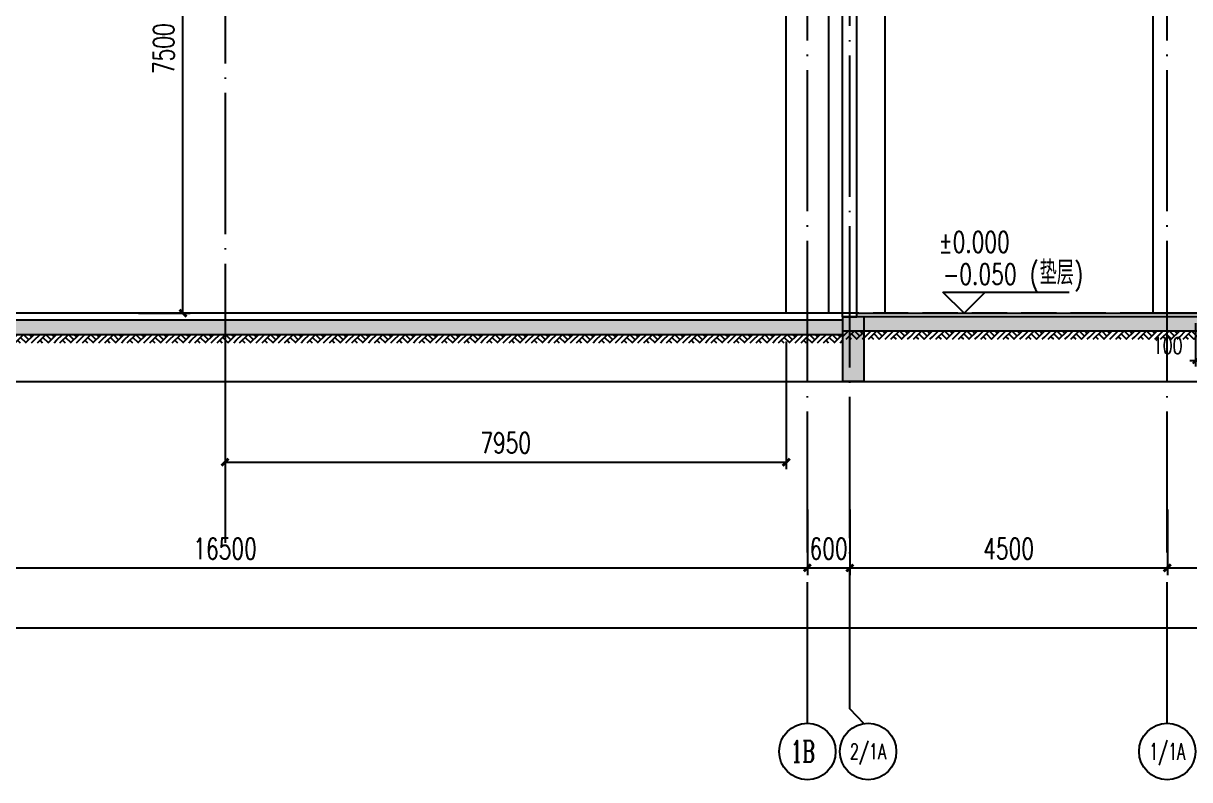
# Model space of a CAD drawing. Extents: x -1899985 to -450366, y 556196 to 2151267.
# Drawn here: x -1681219 to -1664694, y 561644 to 572368 of the extents above; entities that cross this region are included whole.
import ezdxf
from ezdxf.enums import TextEntityAlignment as Align

# ---------------------------------------------------------------- set-up
doc = ezdxf.new("R2010")
doc.units = 0
doc.header["$LTSCALE"] = 1000
doc.header["$MEASUREMENT"] = 0
doc.linetypes.add('__DASH', pattern=[0.35, 0.25, -0.1])
doc.linetypes.add('DOTE', pattern=[2.42, 2, -0.2, 0.02, -0.2])
doc.layers.get('Defpoints').update_dxf_attribs({"color": 210})
for name, color, linetype in [('A-AXIS-D', 1, 'Continuous'), ('A-AXIS-DOTE', 14, 'DOTE'), ('A-AXIS-SYMB', 3, 'Continuous'), ('A-HATCH-1', 252, 'Continuous'), ('A-LIN-V', 9, 'Continuous'), ('A-SFCE', 30, 'Continuous'), ('AS-COLN', 6, 'Continuous'), ('AS-WALL', 40, 'Continuous'), ('COLUMN', 9, 'Continuous'), ('DIM_ELEV', 3, 'Continuous'), ('PUB_HATCH', 8, 'Continuous'), ('PUB_TEXT', 7, 'Continuous'), ('建-尺寸', 3, 'Continuous')]:
    doc.layers.add(name, color=color, linetype=linetype)
doc.styles.add('_TCH_AXIS', font='COMPLEX', dxfattribs={"bigfont": 'GBCBIG'})
doc.styles.add('_TCH_DIM', font='SIMPLEX', dxfattribs={"bigfont": 'GBCBIG'})
doc.styles.add('_TCH_DIM_T3', font='SIMPLEX', dxfattribs={"width": 0.705882, "bigfont": 'GBCBIG'})
doc.styles.add('A-DIM_T3', font='SIMPLEX', dxfattribs={"width": 0.705882, "bigfont": 'GBCBIG'})
doc.dimstyles.new('_TCH_ARCH&&100', dxfattribs={"dimtxt": 297.5, "dimasz": 100, "dimexe": 100, "dimexo": 100, "dimgap": 126.25, "dimtad": 1, "dimdec": 0, "dimzin": 0, "dimdsep": 46, "dimtxsty": '_TCH_DIM_T3', "dimblk": 'ARCHTICK', "dimcen": 0.09, "dimclrt": 7, "dimazin": 2, "dimtfac": 1, "dimtdec": 0, "dimtix": 1, "dimtmove": 2, "dimatfit": 3, "dimfxl": 0, "dimtolj": 1, "dimtzin": 0, "dimarcsym": 0})
doc.dimstyles.new('A-DIM&&100', dxfattribs={"dimtxt": 297.5, "dimasz": 100, "dimexe": 100, "dimexo": 100, "dimgap": 126.25, "dimtad": 1, "dimdec": 0, "dimzin": 0, "dimdsep": 46, "dimtxsty": 'A-DIM_T3', "dimblk": 'ARCHTICK', "dimcen": 0.09, "dimclrt": 7, "dimazin": 2, "dimtfac": 1, "dimtdec": 0, "dimtix": 1, "dimtmove": 2, "dimatfit": 3, "dimfxl": 0, "dimtolj": 1, "dimtzin": 0, "dimarcsym": 0})
doc.dimstyles.new('A-DIM&&79', dxfattribs={"dimtxt": 233.773377, "dimasz": 78.579286, "dimexe": 78.579286, "dimexo": 78.579286, "dimgap": 99.206349, "dimtad": 1, "dimdec": 0, "dimzin": 0, "dimdsep": 46, "dimtxsty": 'A-DIM_T3', "dimblk": 'ARCHTICK', "dimcen": 0.09, "dimclrt": 7, "dimazin": 2, "dimtfac": 1, "dimtdec": 0, "dimtix": 1, "dimtmove": 2, "dimatfit": 3, "dimfxl": 0, "dimtolj": 1, "dimtzin": 0, "dimarcsym": 0})

# ---------------------------------------------------------------- blocks, each defined once
blk = doc.blocks.new('_ArchTick')
at = {"color": 0, "linetype": 'ByBlock', "const_width": 0.4}
blk.add_lwpolyline([(-0.5, -0.5), (0.5, 0.5)], dxfattribs=at)
blk = doc.blocks.new('*D504')
at = {"layer": 'Defpoints', "color": 0}
for p in [(-1636625, 568230), (-1636525, 568230), (-1636525, 567617)]:
    blk.add_point(p, dxfattribs=at)
at = {"layer": '建-尺寸', "color": 0, "lineweight": -2}
for p, q in [((-1636625, 568151), (-1636625, 567539)), ((-1636525, 568151), (-1636525, 567539)), ((-1636625, 567617), (-1636704, 567617)), ((-1636625, 567617), (-1636525, 567617)), ((-1636525, 567617), (-1636446, 567617))]:
    blk.add_line(p, q, dxfattribs=at)
at = {"layer": '建-尺寸', "color": 0, "lineweight": -2, "xscale": 78.57928649080975, "yscale": 78.57928649080975, "zscale": 78.57928649080975}
blk.add_blockref('_ArchTick', (-1636625, 567617), dxfattribs=at)
at = {"layer": '建-尺寸', "color": 0, "lineweight": -2, "xscale": 78.57928649080975, "yscale": 78.57928649080975, "zscale": 78.57928649080975, "rotation": 180}
blk.add_blockref('_ArchTick', (-1636525, 567617), dxfattribs=at)
at = {"layer": '建-尺寸', "color": 7, "insert": (-1637020, 567833), "char_height": 233.8, "attachment_point": 5, "style": 'A-DIM_T3'}
blk.add_mtext('\\A1;100', dxfattribs=at)
blk = doc.blocks.new('G$C845E5159')
at = {"layer": 'COLUMN'}
blk.add_lwpolyline([(16800, 700), (16800, -11000), (16200, -11000), (16200, 700), (16800, 700)], dxfattribs=at)
blk = doc.blocks.new('*D492')
at = {"layer": 'Defpoints', "color": 0}
for p in [(-1570355, 567332), (-1562405, 567332), (-1562405, 565520)]:
    blk.add_point(p, dxfattribs=at)
at = {"layer": '建-尺寸', "color": 0, "lineweight": -2}
for p, q in [((-1570355, 567232), (-1570355, 565420)), ((-1562405, 567232), (-1562405, 565420)), ((-1570355, 565520), (-1562405, 565520))]:
    blk.add_line(p, q, dxfattribs=at)
at = {"layer": '建-尺寸', "color": 0, "lineweight": -2, "xscale": 100, "yscale": 100, "zscale": 100, "rotation": 180}
blk.add_blockref('_ArchTick', (-1570355, 565520), dxfattribs=at)
at = {"layer": '建-尺寸', "color": 0, "lineweight": -2, "xscale": 100, "yscale": 100, "zscale": 100}
blk.add_blockref('_ArchTick', (-1562405, 565520), dxfattribs=at)
at = {"layer": '建-尺寸', "color": 7, "insert": (-1566380, 565795), "char_height": 297.5, "attachment_point": 5, "style": 'A-DIM_T3'}
blk.add_mtext('\\A1;7950', dxfattribs=at)
blk = doc.blocks.new('*D493')
at = {"layer": 'A-LIN-V', "color": 0, "lineweight": -2}
for p, q in [((-1571581, 575133), (-1570852, 575133)), ((-1570952, 567632), (-1570952, 575133)), ((-1571581, 567632), (-1570852, 567632))]:
    blk.add_line(p, q, dxfattribs=at)
at = {"layer": 'Defpoints', "color": 0}
for p in [(-1571681, 575133), (-1570952, 575133), (-1571681, 567632)]:
    blk.add_point(p, dxfattribs=at)
at = {"layer": 'A-LIN-V', "color": 0, "lineweight": -2, "xscale": 100, "yscale": 100, "zscale": 100}
for p, rotation in [((-1570952, 575133), 90), ((-1570952, 567632), 270)]:
    blk.add_blockref('_ArchTick', p, dxfattribs=dict(at, rotation=rotation))
at = {"layer": 'A-LIN-V', "color": 7, "insert": (-1571227, 571383), "char_height": 297.5, "attachment_point": 5, "rotation": 90, "style": '_TCH_DIM_T3'}
blk.add_mtext('\\A1;7500', dxfattribs=at)
blk = doc.blocks.new('*D393')
at = {"layer": 'A-AXIS-D', "color": 0, "lineweight": -2}
for p, q in [((-1780210, 565475), (-1780210, 563696)), ((-1653710, 565475), (-1653710, 563696)), ((-1780210, 563796), (-1653710, 563796))]:
    blk.add_line(p, q, dxfattribs=at)
at = {"layer": 'Defpoints', "color": 0}
for p in [(-1780210, 565575), (-1653710, 565575), (-1653710, 563796)]:
    blk.add_point(p, dxfattribs=at)
at = {"layer": 'A-AXIS-D', "color": 0, "lineweight": -2, "xscale": 100, "yscale": 100, "zscale": 100, "rotation": 180}
blk.add_blockref('_ArchTick', (-1780210, 563796), dxfattribs=at)
at = {"layer": 'A-AXIS-D', "color": 0, "lineweight": -2, "xscale": 100, "yscale": 100, "zscale": 100}
blk.add_blockref('_ArchTick', (-1653710, 563796), dxfattribs=at)
at = {"layer": 'A-AXIS-D', "color": 7, "insert": (-1716960, 564071), "char_height": 297.5, "attachment_point": 5, "style": '_TCH_DIM_T3'}
blk.add_mtext('\\A1;126500', dxfattribs=at)
blk = doc.blocks.new('*D460')
at = {"layer": 'A-AXIS-D', "color": 0, "lineweight": -2}
for p, q in [((-1686610, 565475), (-1686610, 564546)), ((-1670110, 565475), (-1670110, 564546)), ((-1686610, 564646), (-1670110, 564646))]:
    blk.add_line(p, q, dxfattribs=at)
at = {"layer": 'Defpoints', "color": 0}
for p in [(-1686610, 565575), (-1670110, 565575), (-1670110, 564646)]:
    blk.add_point(p, dxfattribs=at)
at = {"layer": 'A-AXIS-D', "color": 0, "lineweight": -2, "xscale": 100, "yscale": 100, "zscale": 100, "rotation": 180}
blk.add_blockref('_ArchTick', (-1686610, 564646), dxfattribs=at)
at = {"layer": 'A-AXIS-D', "color": 0, "lineweight": -2, "xscale": 100, "yscale": 100, "zscale": 100}
blk.add_blockref('_ArchTick', (-1670110, 564646), dxfattribs=at)
at = {"layer": 'A-AXIS-D', "color": 7, "insert": (-1678360, 564921), "char_height": 297.5, "attachment_point": 5, "style": '_TCH_DIM_T3'}
blk.add_mtext('\\A1;16500', dxfattribs=at)
blk = doc.blocks.new('*D461')
at = {"layer": 'A-AXIS-D', "color": 0, "lineweight": -2}
for p, q in [((-1670110, 565475), (-1670110, 564546)), ((-1669510, 565475), (-1669510, 564546)), ((-1670110, 564646), (-1669510, 564646))]:
    blk.add_line(p, q, dxfattribs=at)
at = {"layer": 'Defpoints', "color": 0}
for p in [(-1670110, 565575), (-1669510, 565575), (-1669510, 564646)]:
    blk.add_point(p, dxfattribs=at)
at = {"layer": 'A-AXIS-D', "color": 0, "lineweight": -2, "xscale": 100, "yscale": 100, "zscale": 100, "rotation": 180}
blk.add_blockref('_ArchTick', (-1670110, 564646), dxfattribs=at)
at = {"layer": 'A-AXIS-D', "color": 0, "lineweight": -2, "xscale": 100, "yscale": 100, "zscale": 100}
blk.add_blockref('_ArchTick', (-1669510, 564646), dxfattribs=at)
at = {"layer": 'A-AXIS-D', "color": 7, "insert": (-1669810, 564921), "char_height": 297.5, "attachment_point": 5, "style": '_TCH_DIM_T3'}
blk.add_mtext('\\A1;600', dxfattribs=at)
blk = doc.blocks.new('*D462')
at = {"layer": 'A-AXIS-D', "color": 0, "lineweight": -2}
for p, q in [((-1669510, 565475), (-1669510, 564546)), ((-1665010, 565475), (-1665010, 564546)), ((-1669510, 564646), (-1665010, 564646))]:
    blk.add_line(p, q, dxfattribs=at)
at = {"layer": 'Defpoints', "color": 0}
for p in [(-1669510, 565575), (-1665010, 565575), (-1665010, 564646)]:
    blk.add_point(p, dxfattribs=at)
at = {"layer": 'A-AXIS-D', "color": 0, "lineweight": -2, "xscale": 100, "yscale": 100, "zscale": 100, "rotation": 180}
blk.add_blockref('_ArchTick', (-1669510, 564646), dxfattribs=at)
at = {"layer": 'A-AXIS-D', "color": 0, "lineweight": -2, "xscale": 100, "yscale": 100, "zscale": 100}
blk.add_blockref('_ArchTick', (-1665010, 564646), dxfattribs=at)
at = {"layer": 'A-AXIS-D', "color": 7, "insert": (-1667260, 564921), "char_height": 297.5, "attachment_point": 5, "style": '_TCH_DIM_T3'}
blk.add_mtext('\\A1;4500', dxfattribs=at)
blk = doc.blocks.new('*D463')
at = {"layer": 'A-AXIS-D', "color": 0, "lineweight": -2}
for p, q in [((-1665010, 565475), (-1665010, 564546)), ((-1654510, 565475), (-1654510, 564546)), ((-1665010, 564646), (-1654510, 564646))]:
    blk.add_line(p, q, dxfattribs=at)
at = {"layer": 'Defpoints', "color": 0}
for p in [(-1665010, 565575), (-1654510, 565575), (-1654510, 564646)]:
    blk.add_point(p, dxfattribs=at)
at = {"layer": 'A-AXIS-D', "color": 0, "lineweight": -2, "xscale": 100, "yscale": 100, "zscale": 100, "rotation": 180}
blk.add_blockref('_ArchTick', (-1665010, 564646), dxfattribs=at)
at = {"layer": 'A-AXIS-D', "color": 0, "lineweight": -2, "xscale": 100, "yscale": 100, "zscale": 100}
blk.add_blockref('_ArchTick', (-1654510, 564646), dxfattribs=at)
at = {"layer": 'A-AXIS-D', "color": 7, "insert": (-1659760, 564921), "char_height": 297.5, "attachment_point": 5, "style": '_TCH_DIM_T3'}
blk.add_mtext('\\A1;10500', dxfattribs=at)
blk = doc.blocks.new('$LinePat$素土夯实')
at = {"color": 0}
for p, q in [((0, -210), (210, 0)), ((120, -300), (420, 0)), ((420, 0), (608, -188)), ((495, -300), (795, 0)), ((615, 0), (705, -90)), ((210, -210), (300, -300)), ((315, -105), (502, -293)), ((705, -300), (795, -210))]:
    blk.add_line(p, q, dxfattribs=at)
blk = doc.blocks.new('5555rrrrrrrrrrr')
at = {"layer": '建-尺寸'}
dim = blk.add_linear_dim(base=(-1636525, 567617.1), p1=(-1636625, 568230), p2=(-1636525, 568230), angle=0, dimstyle='A-DIM&&79', dxfattribs=at)
dim.commit()
dim.dimension.update_dxf_attribs({"geometry": '*D504', "text_midpoint": (-1637020, 567833.2), "dimtype": 161})
blk = doc.blocks.new('b234swerwr')
at = {"layer": 'A-AXIS-DOTE', "color": 4}
blk.add_line((-1570355.4, 578015), (-1570355.4, 564377.5), dxfattribs=at)
at = {"layer": 'A-LIN-V', "color": 2}
dim = blk.add_aligned_dim(p1=(-1571680.8, 567632.5), p2=(-1571680.8, 575132.9), distance=-728.4, dimstyle='_TCH_ARCH&&100', dxfattribs=at)
dim.commit()
dim.dimension.update_dxf_attribs({"geometry": '*D493', "text_midpoint": (-1571227.4, 571382.7)})
at = {"layer": '建-尺寸', "color": 4}
dim = blk.add_aligned_dim(p1=(-1570355.4, 567332.5), p2=(-1562405.4, 567332.5), distance=-1812.5, dimstyle='A-DIM&&100', dxfattribs=at)
dim.commit()
dim.dimension.update_dxf_attribs({"geometry": '*D492', "text_midpoint": (-1566380.4, 565795)})

msp = doc.modelspace()

# ---------------------------------------------------------------- hatches: boundary and pattern name
at = {"layer": 'A-HATCH-1'}
h = msp.add_hatch(dxfattribs=at)
h.set_pattern_fill('混凝土', color=256, scale=50)
h.set_pattern_definition([(50, (0, 0), (358.63009, -31.376067), [37.5, -412.5]), (355, (0, 0), (-69.37567, 376.09607), [30, -330]), (100.4514, (29.9, -2.6), (289.25469, 344.71977), [31.870095, -350.571056]), (46.1842, (0, 100), (533.62052, -82.75951), [56.25, -618.75]), (96.6356, (44.47, 93.1), (467.33135, 487.05894), [47.80514, -525.8565]), (351.1842, (0, 100), (467.33097, 487.0593), [45, -495]), (21, (50, 75), (298.453526, -201.309445), [37.5, -412.5]), (326, (50, 75), (121.657666, 362.57502), [30, -330]), (71.4514, (74.87, 58.22), (420.111314, 161.26525), [31.870095, -350.571056]), (37.5, (0, 0), (6.079928, 166.446927), [0, -326, 0, -335, 0, -331.25]), (7.5, (0, 0), (131.534769, 197.205856), [0, -191, 0, -318.5, 0, -126.25]), (327.5, (-111.5, 0), (266.911218, -11.277436), [0, -125, 0, -390, 0, -517.5]), (317.5, (-161.5, 0), (291.593085, 50.05249), [0, -162.5, 0, -259, 0, -367.5])])
h.paths.add_polyline_path([(-1669610.4, 567957.5), (-1669610.4, 568157.5), (-1779710.4, 568157.5), (-1779710.4, 567957.5)])
h.paths.add_polyline_path([(-1669510.4, 567957.5), (-1669510.4, 568157.5), (-1669610.4, 568157.5), (-1669610.4, 567957.5)])
h = msp.add_hatch(dxfattribs=at)
h.set_pattern_fill('混凝土', color=256, scale=50)
h.set_pattern_definition([(50, (0, 50), (358.63009, -31.376067), [37.5, -412.5]), (355, (0, 50), (-69.37567, 376.09607), [30, -330]), (100.4514, (29.9, 47.4), (289.25469, 344.71977), [31.870095, -350.571056]), (46.1842, (0, 150), (533.62052, -82.75951), [56.25, -618.75]), (96.6356, (44.47, 143.1), (467.33135, 487.05894), [47.80514, -525.8565]), (351.1842, (0, 150), (467.33097, 487.0593), [45, -495]), (21, (50, 125), (298.453526, -201.309445), [37.5, -412.5]), (326, (50, 125), (121.657666, 362.57502), [30, -330]), (71.4514, (74.87, 108.22), (420.111314, 161.26525), [31.870095, -350.571056]), (37.5, (0, 50), (6.079928, 166.446927), [0, -326, 0, -335, 0, -331.25]), (7.5, (0, 50), (131.534769, 197.205856), [0, -191, 0, -318.5, 0, -126.25]), (327.5, (-111.5, 50), (266.911218, -11.277436), [0, -125, 0, -390, 0, -517.5]), (317.5, (-161.5, 50), (291.593085, 50.05249), [0, -162.5, 0, -259, 0, -367.5])])
h.paths.add_polyline_path([(-1669310.4, 568007.5), (-1654310.4, 568007.5), (-1654310.4, 568207.5), (-1669310.4, 568207.5)])
at = {"layer": 'PUB_HATCH'}
msp.add_hatch(color=256, dxfattribs=at).paths.add_polyline_path([(-1669610.4, 568207.5), (-1669610.4, 567290), (-1669310.4, 567290), (-1669310.4, 568207.5)])

# ---------------------------------------------------------------- linework, layer by layer
at = {"layer": 'A-AXIS-D'}
for centre in [(-1670110.4, 562043.9), (-1669250.4, 562043.9), (-1665010.4, 562043.9)]:
    msp.add_circle(centre, 400, dxfattribs=at)
at = {"layer": 'A-AXIS-DOTE'}
for p, q in [((-1670110.4, 562443.9), (-1670110.4, 585146)), ((-1669510.4, 562650), (-1669510.4, 585146)), ((-1665010.4, 562443.9), (-1665010.4, 585146)), ((-1669312.1, 562439.1), (-1669510.4, 562650))]:
    msp.add_line(p, q, dxfattribs=at)
at = {"layer": 'A-AXIS-DOTE', "linetype": '__DASH', "ltscale": 2}
msp.add_line((-1647680.2, 568257.5), (-1785568.2, 568257.5), dxfattribs=at)
at = {"layer": 'A-AXIS-SYMB'}
msp.add_lwpolyline([(-1780738.3, 567290), (-1717102.4, 567290), (-1717026, 567500), (-1716951.9, 567080), (-1716877.4, 567290), (-1653241.5, 567290)], dxfattribs=at)
at = {"layer": 'A-LIN-V'}
msp.add_line((-1669010.4, 575587.5), (-1669010.4, 568257.5), dxfattribs=at)
at = {"layer": 'A-SFCE'}
for p, q in [((-1669610.4, 568257.5), (-1702810.4, 568257.5)), ((-1669410.4, 568257.5), (-1653810.4, 568257.5))]:
    msp.add_line(p, q, dxfattribs=at)
at = {"layer": 'AS-COLN'}
for p, q in [((-1669610.4, 568207.5), (-1669610.4, 567290)), ((-1669310.4, 568207.5), (-1669610.4, 568207.5)), ((-1669310.4, 568207.5), (-1669310.4, 567290)), ((-1669310.4, 567290), (-1669610.4, 567290))]:
    msp.add_line(p, q, dxfattribs=at)
for points in [[(-1669610.4, 568157.5), (-1779710.4, 568157.5), (-1779710.4, 567957.5), (-1669610.4, 567957.5)], [(-1669610.4, 568007.5), (-1654310.4, 568007.5), (-1654310.4, 568207.5), (-1669610.4, 568207.5)]]:
    msp.add_lwpolyline(points, dxfattribs=at)
at = {"layer": 'AS-WALL'}
for p, q in [((-1669610.4, 568207.5), (-1669610.4, 574947.5)), ((-1669410.4, 568207.5), (-1669410.4, 574947.5)), ((-1669610.4, 568207.5), (-1669410.4, 568207.5))]:
    msp.add_line(p, q, dxfattribs=at)
at = {"layer": 'COLUMN'}
for p, q in [((-1665210.4, 568257.5), (-1665210.4, 575587.5)), ((-1664610.4, 568257.5), (-1665410.4, 568257.5))]:
    msp.add_line(p, q, dxfattribs=at)
at = {"layer": 'DIM_ELEV'}
for p, q in [((-1667889.9, 568257.5), (-1668189.9, 568557.5)), ((-1668189.9, 568557.5), (-1666401.9, 568557.5)), ((-1667889.9, 568257.5), (-1667589.9, 568557.5))]:
    msp.add_line(p, q, dxfattribs=at)

# ---------------------------------------------------------------- block references
at = {"layer": 'A-HATCH-1', "xscale": 0.4004620719068419, "yscale": 0.4, "zscale": 0.4}
for p in [(-1669610.4, 568007.5), (-1669292, 568007.5), (-1668973.7, 568007.5), (-1668655.3, 568007.5), (-1668336.9, 568007.5), (-1668018.6, 568007.5), (-1667700.2, 568007.5), (-1667381.8, 568007.5), (-1667063.5, 568007.5), (-1666745.1, 568007.5), (-1666426.7, 568007.5), (-1666108.4, 568007.5), (-1665790, 568007.5), (-1665471.6, 568007.5), (-1665153.3, 568007.5), (-1664834.9, 568007.5)]:
    msp.add_blockref('$LinePat$素土夯实', p, dxfattribs=at)
at = {"layer": 'A-HATCH-1', "xscale": 0.4002617515003185, "yscale": 0.4, "zscale": 0.4, "rotation": 359.9999999999999}
for p in [(-1681384.1, 567957.5), (-1681065.9, 567957.5), (-1680747.7, 567957.5), (-1680429.5, 567957.5), (-1680111.3, 567957.5), (-1679793.1, 567957.5), (-1679474.9, 567957.5), (-1679156.6, 567957.5), (-1678838.4, 567957.5), (-1678520.2, 567957.5), (-1678202, 567957.5), (-1677883.8, 567957.5), (-1677565.6, 567957.5), (-1677247.4, 567957.5), (-1676929.2, 567957.5), (-1676611, 567957.5), (-1676292.8, 567957.5), (-1675974.6, 567957.5), (-1675656.4, 567957.5), (-1675338.1, 567957.5), (-1675019.9, 567957.5), (-1674701.7, 567957.5), (-1674383.5, 567957.5), (-1674065.3, 567957.5), (-1673747.1, 567957.5), (-1673428.9, 567957.5), (-1673110.7, 567957.5), (-1672792.5, 567957.5), (-1672474.3, 567957.5), (-1672156.1, 567957.5), (-1671837.9, 567957.5), (-1671519.6, 567957.5), (-1671201.4, 567957.5), (-1670883.2, 567957.5), (-1670565, 567957.5), (-1670246.8, 567957.5), (-1669928.6, 567957.5)]:
    msp.add_blockref('$LinePat$素土夯实', p, dxfattribs=at)
at = {"layer": 'A-LIN-V'}
for name, p in [('G$C845E5159', (-1686610.4, 579257.5)), ('b234swerwr', (-108005, 625)), ('5555rrrrrrrrrrr', (-27985.4, -35))]:
    msp.add_blockref(name, p, dxfattribs=at)

# ---------------------------------------------------------------- texts
at = {"layer": 'PUB_TEXT', "style": '_TCH_DIM', "width": 0.705882}
for s, p in [('%%P0.000', (-1668250, 569117.5)), ('-0.050', (-1668190, 568662.5)), ('(', (-1666960, 568662.5)), (')', (-1666328.5, 568662.5))]:
    msp.add_text(s, height=297.5, dxfattribs=at).set_placement(p)
at = {"layer": 'PUB_TEXT', "style": '_TCH_DIM'}
msp.add_text('垫层', height=337.59, dxfattribs=at).set_placement((-1666820, 568662.5))
at = {"layer": 'PUB_TEXT', "style": '_TCH_AXIS'}
msp.add_text('1B ', height=307.25, dxfattribs=at).set_placement((-1670344.5, 561890.3), (-1669876.3, 561890.3), align=Align.FIT)
at = {"layer": 'PUB_TEXT', "style": '_TCH_AXIS', "width": 0.65625}
for s, height, p, p2 in [('2/1A', 219.77, (-1669507.9, 561934), (-1668992.9, 561934)), ('1/1A', 232.83, (-1665265.1, 561927.5), (-1664755.7, 561927.5))]:
    msp.add_text(s, height=height, dxfattribs=at).set_placement(p, p2, align=Align.FIT)

# ---------------------------------------------------------------- dimensions: what is measured, and where the dimension line sits
at = {"layer": 'A-AXIS-D'}
for base, p1, p2, picture, middle in [((-1653710.4, 563795.6), (-1780210.4, 565575), (-1653710.4, 565575), '*D393', (-1716960.4, 564070.6)), ((-1670110.4, 564645.6), (-1686610.4, 565575), (-1670110.4, 565575), '*D460', (-1678360.4, 564920.6)), ((-1669510.4, 564645.6), (-1670110.4, 565575), (-1669510.4, 565575), '*D461', (-1669810.4, 564920.6)), ((-1665010.4, 564645.6), (-1669510.4, 565575), (-1665010.4, 565575), '*D462', (-1667260.4, 564920.6)), ((-1654510.4, 564645.6), (-1665010.4, 565575), (-1654510.4, 565575), '*D463', (-1659760.4, 564920.6))]:
    dim = msp.add_linear_dim(base=base, p1=p1, p2=p2, angle=0, dimstyle='_TCH_ARCH&&100', override={"dimgap": 0}, dxfattribs=at)
    dim.commit()
    dim.dimension.update_dxf_attribs({"geometry": picture, "text_midpoint": middle, "dimtype": 129})

doc.saveas('drawing.dxf')
